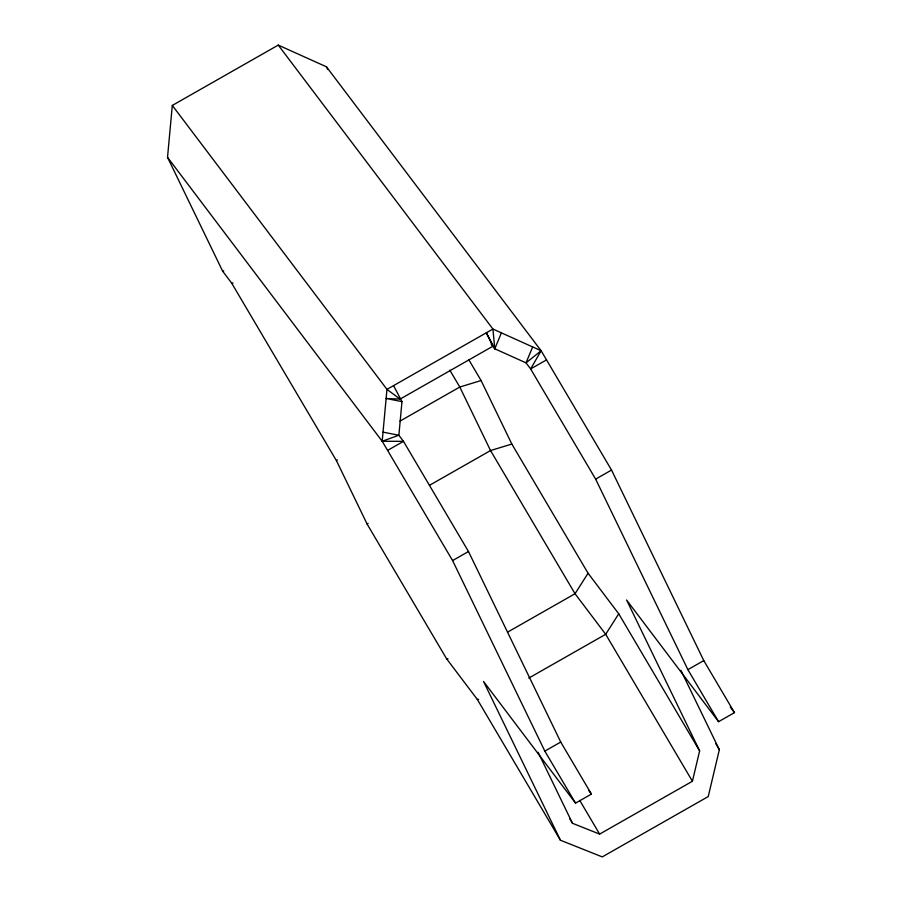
<?xml version="1.0" encoding="UTF-8"?>
<svg xmlns="http://www.w3.org/2000/svg" width="902" height="902" viewBox="0 0 902 902"><rect width="100%" height="100%" fill="white"/><g stroke="black" fill="none" stroke-linecap="round" stroke-linejoin="round"><path stroke-width="1.35" d="M680.909 670.333L719.345 749.72L708.228 796.567L602.265 856.9L560.413 840.224L477.282 699.366L446.614 658.798L367.215 524.242L336.469 460.73L231.634 283.07L222.647 271.186L167.524 157.32L172.305 105.433L278.256 45.1L326.456 66.816L541.121 350.754L611.533 470.066L703.774 660.591L734.476 712.636L718.578 721.679L626.586 599.999L699.625 750.881L692.42 781.256L599.627 834.102L572.477 823.289L569.613 818.43M383.023 432.137L398.876 435.271L403.476 441.349L468.488 551.517L560.728 742.053L591.43 794.087L575.544 803.141L544.831 751.107L452.59 560.57L382.189 441.258L386.969 389.371L172.305 105.433M393.543 385.628L401.976 401.615L398.876 435.226L382.189 441.258L167.524 157.32M718.578 721.679L687.876 669.645L595.636 479.12L530.624 368.941L526.024 362.863L494.803 348.792L501.388 332.849M532.654 346.932L526.024 362.863L541.121 350.754L492.92 329.038L278.256 45.1M541.121 350.754L530.624 368.941L546.522 359.898M468.927 359.921L481.082 380.531L511.829 444.043L588.07 573.232L575.036 593.73L507.882 631.964M588.07 573.232L618.738 613.8L605.693 634.298L528.775 678.09M336.469 460.73L337.303 459.896M367.215 524.242L368.05 523.408M400.071 399.101L492.864 346.255L486.336 332.782L494.77 348.781L492.92 329.038L386.969 389.371L400.071 399.101L386.124 398.492L401.976 401.615M399.969 421.11L459.794 387.037L481.082 380.531M387.589 450.402L403.476 441.349L382.189 441.258M429.499 485.31L490.541 450.549L511.829 444.043M452.59 560.57L468.488 551.517M595.636 479.12L611.533 470.066M544.831 751.107L560.728 742.053M687.876 669.645L703.774 660.591M222.647 271.186L223.752 270.893M231.634 283.07L232.998 283.127M446.614 658.798L447.99 658.855M477.282 699.366L478.646 699.422M491.162 344.012L494.77 348.781M730.259 707.055L734.476 712.636M588.905 790.738L591.43 794.087M575.544 803.141L483.54 681.45L560.413 840.224M715.793 743.699L719.345 749.72M618.738 613.8L699.625 750.881M449.816 370.136L459.794 387.037L490.541 450.549L575.036 593.73L605.693 634.298L692.42 781.256M579.727 800.367L599.627 834.102M326.456 66.816L327.685 69.341M538.111 752.279L572.477 823.289"/></g></svg>
